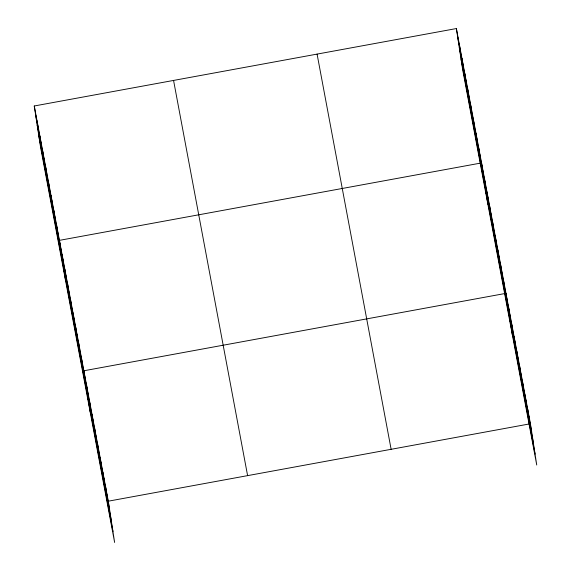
<?xml version="1.0" encoding="UTF-8"?>
<svg xmlns="http://www.w3.org/2000/svg" width="571" height="571" viewBox="0 0 571 571"><rect width="100%" height="100%" fill="white"/><g stroke="black" fill="none" stroke-linecap="round" stroke-linejoin="round"><path stroke-width="0.86" d="M34.26 105.985L108.304 501.188L114.621 542.45L40.577 147.247L34.26 105.985L456.379 28.55L530.423 423.753L536.74 465.015L462.696 69.812L456.379 28.55M505.128 293.494L83.873 370.772L90.189 412.034M108.304 501.188L530.423 423.753M457.621 36.672L531.665 431.876M459.291 47.607L533.343 442.81M461.018 58.877L535.063 454.081M317.083 54.102L391.128 449.306M173.563 80.432L247.607 475.636M35.502 114.1L109.553 509.303M37.179 125.042L111.224 520.245M38.907 136.305L112.951 531.515M527.711 409.264L528.953 417.38M524.992 394.775L526.234 402.89M522.279 380.279L523.521 388.401M519.56 365.79L520.802 373.912M516.848 351.301L518.09 359.416M514.136 336.811L515.377 344.927M511.416 322.315L512.658 330.438M508.704 307.826L509.946 315.949M505.992 293.337L512.301 334.599M503.272 278.848L504.514 286.963M500.56 264.359L501.802 272.474M497.841 249.862L499.083 257.985M495.128 235.373L496.37 243.496M492.416 220.884L493.658 229M489.697 206.395L490.939 214.51M486.984 191.899L488.226 200.021M484.265 177.41L485.514 185.532M487.87 204.182L481.553 162.921L59.441 240.355L65.751 281.617M478.755 147.989L479.997 156.111M475.957 133.057L477.199 141.18M473.159 118.133L474.401 126.248M470.361 103.201L471.603 111.316M467.57 88.269L468.812 96.392M464.773 73.338L466.015 81.46M461.975 58.413L463.217 66.529M459.177 43.482L460.419 51.597M105.592 486.699L106.834 494.814M102.88 472.203L104.122 480.325M100.161 457.714L101.402 465.836M97.448 443.224L98.69 451.34M94.736 428.735L95.978 436.851M92.017 414.239L93.259 422.362M89.304 399.75L90.546 407.872M86.585 385.261L87.827 393.376M81.161 356.275L82.402 364.398M78.441 341.786L79.683 349.909M75.729 327.297L76.971 335.413M73.009 312.808L74.259 320.923M70.297 298.312L71.539 306.434M67.585 283.823L68.827 291.945M64.866 269.334L66.108 277.456M62.153 254.844L63.395 262.96M56.643 225.424L57.885 233.539M53.845 210.492L55.087 218.614M51.047 195.56L52.289 203.683M48.249 180.629L49.491 188.751M45.452 165.704L46.694 173.82M42.654 150.773L43.896 158.888M39.856 135.841L41.098 143.963M37.058 120.909L38.3 129.032"/></g></svg>
